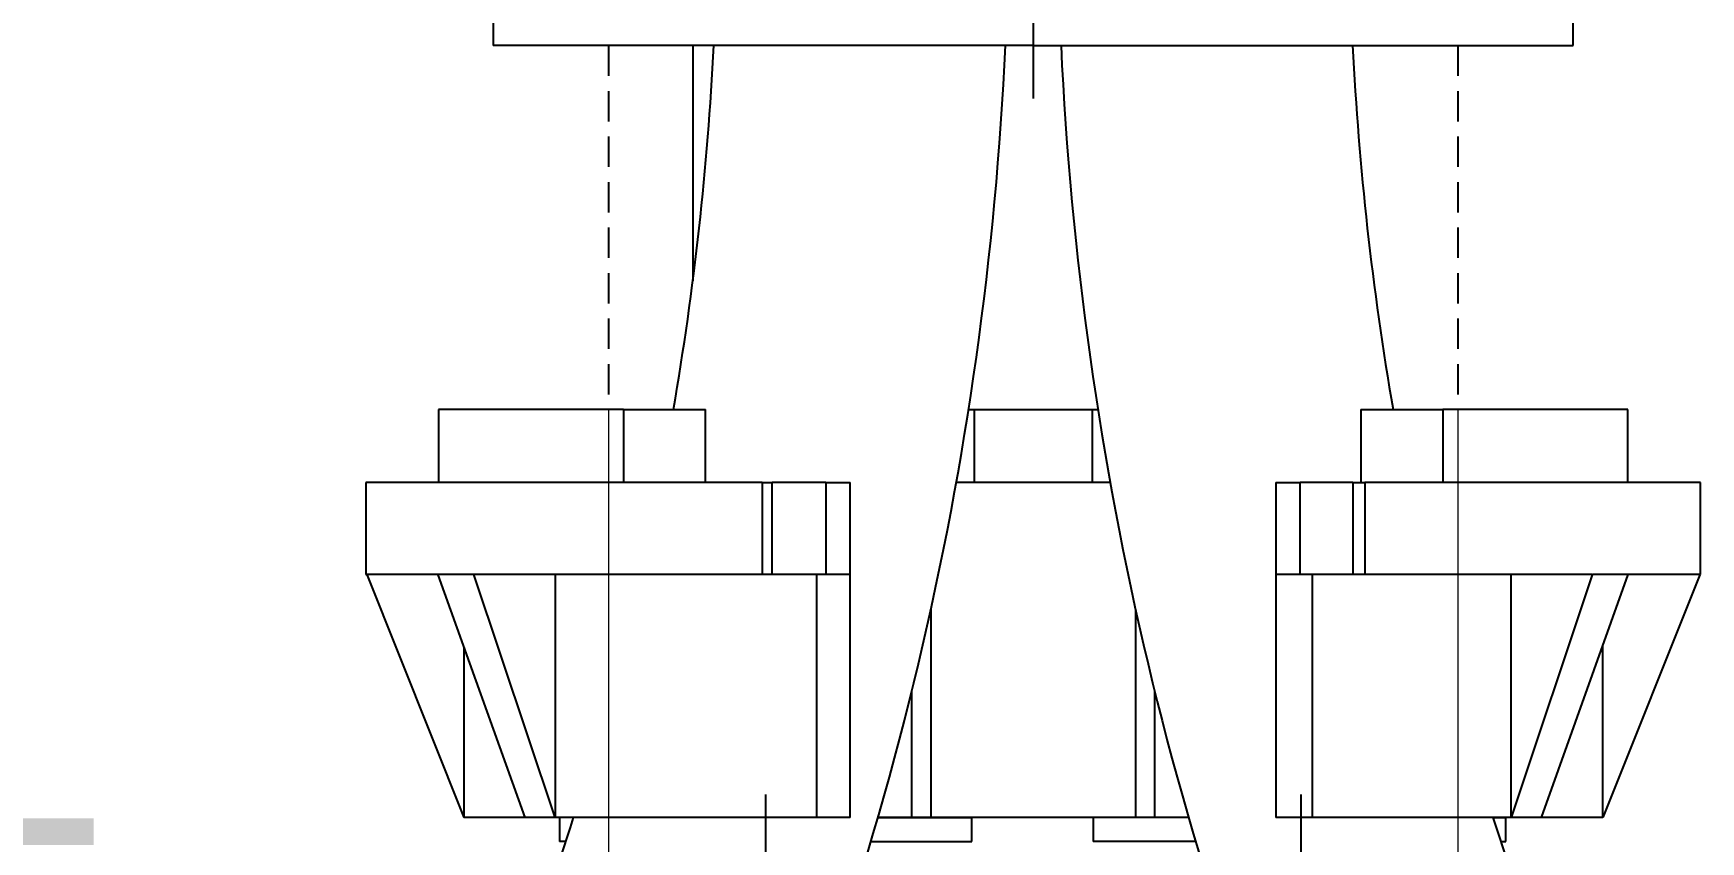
# Model space of a CAD drawing. Extents: x 0 to 1128, y 0 to 827.
# Drawn here: x 251.1 to 319.8, y 273.6 to 306.9 of the extents above; entities that cross this region are included whole.
import ezdxf

# ---------------------------------------------------------------- set-up
doc = ezdxf.new("R2010")
doc.units = 0
doc.header["$LTSCALE"] = 10
doc.header["$MEASUREMENT"] = 0
doc.header["$PDMODE"] = 3
doc.header["$PDSIZE"] = -10
doc.linetypes.add('CENTER', pattern=[2, 1.25, -0.25, 0.25, -0.25])
doc.linetypes.add('HIDDEN', pattern=[0.375, 0.25, -0.125])
doc.layers.get('0').update_dxf_attribs({"linetype": 'CONTINUOUS'})
doc.layers.get('DEFPOINTS').update_dxf_attribs({"linetype": 'CONTINUOUS'})
doc.layers.add('1', color=7, linetype='CONTINUOUS')
doc.styles.add('Daelim Dimension', font='')
doc.styles.get('Daelim Dimension').set_extended_font_data('나눔고딕')
doc.dimstyles.new('DEFAULT', dxfattribs={"dimscale": 2, "dimtxt": 2, "dimasz": 2, "dimexe": 0, "dimexo": 2, "dimgap": 1, "dimtad": 1, "dimdec": 0, "dimzin": 9, "dimdsep": 46, "dimtxsty": 'Daelim Dimension', "dimcen": 0.5, "dimclrd": 5, "dimclre": 5, "dimclrt": 256, "dimadec": 1, "dimazin": 0, "dimtfac": 1, "dimtdec": 0, "dimtix": 1, "dimtmove": 0, "dimatfit": 3, "dimfxl": 1, "dimtolj": 1, "dimtzin": 1, "dimlwd": 9, "dimlwe": 9, "dimarcsym": 0})

# ---------------------------------------------------------------- blocks, each defined once
blk = doc.blocks.new('*D0')
at = {"color": 5, "lineweight": 9, "ltscale": 0.5, "transparency": 16777216}
for p, q in [((274.833, 291.388), (274.833, 260.366)), ((309.833, 291.388), (309.833, 260.366)), ((274.833, 260.366), (170.93, 260.366)), ((305.833, 260.366), (278.833, 260.366))]:
    blk.add_line(p, q, dxfattribs=at)
at = {"color": 5, "ltscale": 0.5, "transparency": 16777216}
for points in [[(278.833, 261.033), (278.833, 259.699), (274.833, 260.366)], [(305.833, 261.033), (305.833, 259.699), (309.833, 260.366)]]:
    blk.add_solid(points, dxfattribs=at)
at = {"layer": 'DEFPOINTS', "color": 0, "ltscale": 0.5, "transparency": 16777216}
for p in [(274.833, 295.388), (309.833, 295.388), (309.833, 260.366)]:
    blk.add_point(p, dxfattribs=at)
at = {"color": 7, "ltscale": 0.5, "transparency": 16777216, "insert": (215.119, 269.004), "char_height": 10, "attachment_point": 5, "style": 'Daelim Dimension'}
blk.add_mtext('\\A1;설치구멍 %%C35', dxfattribs=at)

msp = doc.modelspace()

# ---------------------------------------------------------------- linework, layer by layer
at = {"linetype": 'HIDDEN', "ltscale": 0.5}
for p, q in [((274.833, 306.388), (274.833, 291.388)), ((309.833, 306.388), (309.833, 291.388))]:
    msp.add_line(p, q, dxfattribs=at)
at = {"layer": '1', "color": 1, "linetype": 'CENTER', "lineweight": -3, "ltscale": 3}
for p, q in [((292.333, 596.702), (292.333, 300.888)), ((281.307, 275.533), (281.307, 195.14)), ((303.359, 275.533), (303.359, 195.14))]:
    msp.add_line(p, q, dxfattribs=at)
at = {"layer": '1', "color": 7, "linetype": 'Continuous', "lineweight": -3}
for p, q in [((270.083, 307.388), (270.083, 306.388)), ((314.583, 306.388), (314.583, 307.388)), ((292.333, 306.388), (270.083, 306.388)), ((278.307, 306.389), (278.307, 296.692)), ((292.333, 306.388), (314.583, 306.388)), ((267.833, 291.388), (267.833, 288.388)), ((275.455, 291.388), (267.833, 291.388)), ((275.455, 291.388), (278.833, 291.388)), ((275.455, 291.388), (275.455, 288.388)), ((278.833, 288.388), (278.833, 291.388)), ((289.67, 291.388), (289.902, 291.388)), ((289.902, 291.388), (292.333, 291.388)), ((289.902, 291.388), (289.902, 288.388)), ((292.333, 291.388), (294.765, 291.388)), ((294.765, 291.388), (294.996, 291.388)), ((294.765, 291.388), (294.765, 288.388)), ((305.833, 291.388), (309.211, 291.388)), ((305.833, 291.388), (305.833, 288.388)), ((316.833, 291.388), (309.211, 291.388)), ((309.211, 291.388), (309.211, 288.388)), ((316.833, 288.388), (316.833, 291.388)), ((264.833, 288.388), (264.833, 284.588)), ((281.166, 288.388), (264.833, 288.388)), ((281.166, 288.388), (281.572, 288.388)), ((281.166, 288.388), (281.166, 284.588)), ((283.788, 288.388), (281.572, 288.388)), ((281.572, 284.588), (281.572, 288.388)), ((283.788, 288.388), (284.788, 288.388)), ((283.788, 288.388), (283.788, 284.588)), ((284.788, 284.588), (284.788, 288.388)), ((289.902, 288.388), (289.164, 288.388)), ((292.333, 288.388), (289.902, 288.388)), ((294.765, 288.388), (292.333, 288.388)), ((295.502, 288.388), (294.765, 288.388)), ((302.333, 288.388), (303.333, 288.388)), ((302.333, 288.388), (302.333, 284.588)), ((305.496, 288.388), (303.333, 288.388)), ((303.333, 284.588), (303.333, 288.388)), ((305.496, 288.388), (305.992, 288.388)), ((305.496, 288.388), (305.496, 284.588)), ((319.833, 288.388), (305.992, 288.388)), ((305.992, 288.388), (305.992, 284.588)), ((319.833, 284.588), (319.833, 288.388)), ((264.833, 284.588), (264.872, 284.588)), ((264.872, 284.588), (268.866, 274.588)), ((267.803, 284.588), (264.872, 284.588)), ((267.802, 284.587), (271.385, 274.588)), ((269.283, 284.588), (267.82, 284.588)), ((272.635, 274.588), (269.283, 284.588)), ((281.166, 284.588), (269.283, 284.588)), ((272.635, 284.588), (272.635, 274.588)), ((281.572, 284.588), (281.166, 284.588)), ((283.788, 284.588), (281.572, 284.588)), ((283.408, 284.588), (283.408, 274.588)), ((284.788, 284.588), (283.788, 284.588)), ((284.788, 274.588), (284.788, 284.588)), ((302.333, 284.588), (302.333, 274.588)), ((303.333, 284.588), (302.333, 284.588)), ((305.496, 284.588), (303.333, 284.588)), ((303.822, 284.588), (303.822, 274.588)), ((305.992, 284.588), (305.496, 284.588)), ((315.363, 284.588), (305.992, 284.588)), ((312.031, 274.588), (312.031, 284.588)), ((315.364, 284.586), (312.031, 274.588)), ((313.281, 274.588), (316.846, 284.588)), ((315.363, 284.588), (315.364, 284.588)), ((316.846, 284.588), (315.384, 284.588)), ((319.794, 284.587), (315.8, 274.588)), ((319.792, 284.588), (316.846, 284.588)), ((319.794, 284.588), (319.792, 284.583)), ((319.833, 284.588), (319.794, 284.588)), ((288.12, 283.17), (288.12, 274.588)), ((296.546, 283.17), (296.546, 274.588)), ((268.866, 281.616), (268.866, 274.588)), ((315.8, 274.588), (315.8, 281.653)), ((287.333, 274.588), (287.333, 279.8)), ((297.333, 279.8), (297.333, 274.588)), ((271.385, 274.588), (268.866, 274.588)), ((272.635, 274.588), (271.385, 274.588)), ((283.408, 274.588), (272.635, 274.588)), ((272.807, 274.588), (272.807, 273.588)), ((273.395, 274.588), (272.807, 274.588)), ((284.788, 274.588), (283.408, 274.588)), ((285.937, 274.588), (289.807, 274.588)), ((287.333, 274.588), (285.937, 274.588)), ((288.12, 274.588), (287.333, 274.588)), ((292.333, 274.588), (288.12, 274.588)), ((289.807, 273.588), (289.807, 274.588)), ((296.546, 274.588), (292.333, 274.588)), ((294.807, 274.588), (294.807, 273.588)), ((298.729, 274.588), (294.807, 274.588)), ((297.333, 274.588), (296.546, 274.588)), ((298.729, 274.588), (297.333, 274.588)), ((303.822, 274.588), (302.333, 274.588)), ((312.031, 274.588), (303.822, 274.588)), ((311.271, 274.588), (311.807, 274.588)), ((311.807, 273.588), (311.807, 274.588)), ((313.281, 274.588), (312.031, 274.588)), ((315.8, 274.588), (313.281, 274.588)), ((273.071, 273.588), (272.807, 273.588)), ((285.644, 273.588), (289.807, 273.588)), ((299.023, 273.588), (294.807, 273.588)), ((311.595, 273.588), (311.807, 273.588))]:
    msp.add_line(p, q, dxfattribs=at)
for centre, radius, start, end in [((154.147, 312.686), 125.186, 350.20435, 357.11624), ((154.147, 312.686), 137.186, 335.85234, 357.36866), ((430.519, 312.686), 137.186, 182.63134, 204.14766), ((430.519, 312.686), 125.186, 182.88376, 189.79565), ((154.147, 312.686), 125.186, 335.85234, 342.28241), ((430.519, 312.686), 125.186, 197.71759, 204.14766)]:
    msp.add_arc(centre, radius, start, end, dxfattribs=at)
for centre, major_axis, ratio, start_param, end_param in [((291.946, 216.923), (24.255, -67.623), 0.179093, 3.131085, 3.13243), ((292.274, 215.66), (24.701, 68.886), 0.177451, 0.116694, 0.118033)]:
    msp.add_ellipse(centre, major_axis=major_axis, ratio=ratio, start_param=start_param, end_param=end_param, dxfattribs=at)

# ---------------------------------------------------------------- dimensions: what is measured, and where the dimension line sits
at = {"color": 5, "ltscale": 0.5}
dim = msp.add_linear_dim(base=(309.833, 260.366), p1=(274.833, 295.388), p2=(309.833, 295.388), text='설치구멍 %%C<>', dimstyle='DEFAULT', override={"dimtxt": 5, "dimclrd": 5, "dimclre": 5, "dimclrt": 7}, dxfattribs=at)
dim.commit()
dim.dimension.update_dxf_attribs({"geometry": '*D0', "text_midpoint": (215.119, 260.366), "dimtype": 128})

doc.saveas('drawing.dxf')
